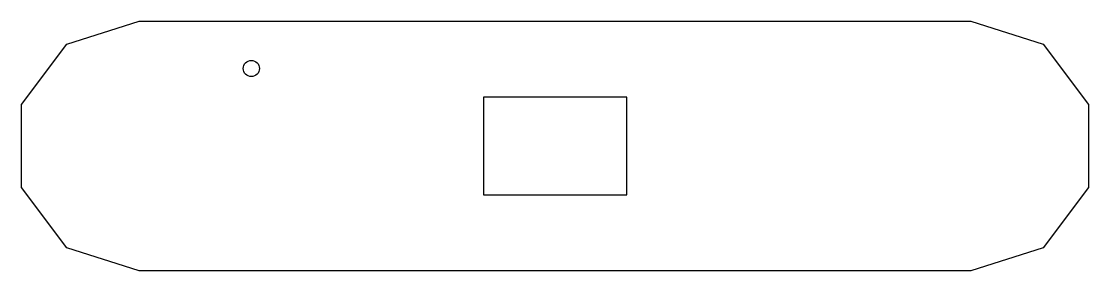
# Model space of a CAD drawing. Header units: centimetres. Extents: x -12.8 to 12.8, y -6 to 0.
import ezdxf

# ---------------------------------------------------------------- set-up
doc = ezdxf.new("R2010")
doc.units = ezdxf.units.CM
doc.layers.get('0').update_dxf_attribs({"linetype": 'CONTINUOUS'})

msp = doc.modelspace()

# ---------------------------------------------------------------- linework, layer by layer
for points in [[(12.828, -4), (11.732, -5.449), (10, -6), (-10, -6), (-11.732, -5.449), (-12.828, -4), (-12.828, -2), (-11.732, -0.551), (-10, 0), (10, 0), (11.732, -0.551), (12.828, -2)], [(-1.722, -1.825), (-1.722, -4.175), (1.723, -4.175), (1.723, -1.825)]]:
    msp.add_lwpolyline(points, close=True)
msp.add_circle((-7.3, -1.135), 0.195)

doc.saveas('drawing.dxf')
